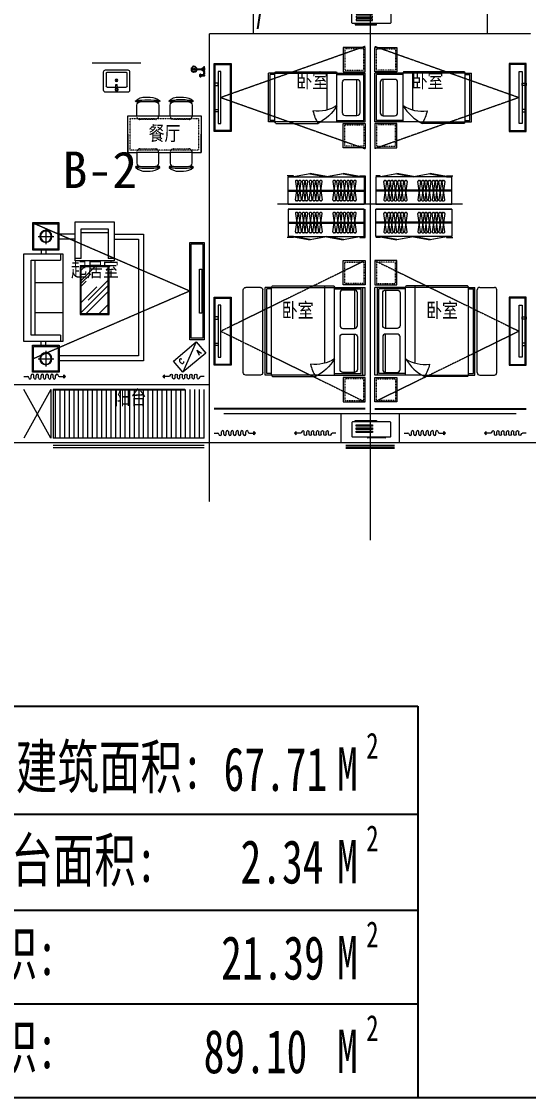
# Model space of a CAD drawing. Extents: x 5578935 to 5626906, y -448727 to -401527.
# Drawn here: x 5599467 to 5609867, y -448727 to -426641 of the extents above; entities that cross this region are included whole.
import ezdxf
from ezdxf.enums import TextEntityAlignment as Align

# ---------------------------------------------------------------- set-up
doc = ezdxf.new("R2010")
doc.units = 0
doc.header["$PDSIZE"] = 0.2
doc.linetypes.add('DASH', pattern=[0.35, 0.25, -0.1])
doc.linetypes.add('DOTE', pattern=[2.42, 2, -0.2, 0.02, -0.2])
doc.layers.get('0').update_dxf_attribs({"linetype": 'CONTINUOUS'})
for name, color, linetype, lineweight in [('DOTE', 251, 'DOTE', 0), ('PUB_HATCH', 8, 'CONTINUOUS', 9), ('SIGNT', 252, 'DOTE', 0), ('五金', 136, 'CONTINUOUS', 9), ('家具', 33, 'CONTINUOUS', 9), ('看线', 27, 'CONTINUOUS', 0), ('移动家具', 41, 'CONTINUOUS', 20)]:
    doc.layers.add(name, color=color, linetype=linetype, lineweight=lineweight)
for name, color, linetype in [('PUB_TEXT', 7, 'CONTINUOUS'), ('RAIL', 163, 'CONTINUOUS'), ('STAIR', 3, 'CONTINUOUS'), ('WINDOW', 4, 'CONTINUOUS')]:
    doc.layers.add(name, color=color, linetype=linetype)
doc.styles.add('DIM_FONT', font='SIMPLEX.shx', dxfattribs={"width": 0.8})
doc.styles.add('HZ', font='rs.shx', dxfattribs={"width": 0.8, "bigfont": 'hztxt.shx'})
doc.styles.add('黑体', font='SIMHEI.TTF', dxfattribs={"height": 10})

# ---------------------------------------------------------------- blocks, each defined once
blk = doc.blocks.new('A$C4EB5717C')
at = {"layer": '家具', "color": 8}
for p, q in [((520, 110), (520, 120)), ((883, 100), (530, 100)), ((893, 120), (893, 110))]:
    blk.add_line(p, q, dxfattribs=at)
for points in [[(269, 459), (709, 459), (709, 444), (269, 444)], [(290, 372), (626, 372), (626, 343), (290, 343)], [(290, 306), (626, 306), (626, 277), (290, 277)], [(290, 240), (626, 240), (626, 211), (290, 211)]]:
    blk.add_lwpolyline(points, close=True, dxfattribs=at)
at = {"layer": '家具'}
blk.add_lwpolyline([(220, 120), (980, 120, 0.414214), (1000, 140), (1000, 410, 0.414214), (980, 430), (220, 430, 0.414214), (200, 410), (200, 140, 0.414214)], format="xyb", close=True, dxfattribs=at)
at = {"layer": '家具', "color": 8}
for centre, start, end in [((530, 110), 180, 270), ((883, 110), 270, 0)]:
    blk.add_arc(centre, 10, start, end, dxfattribs=at)
blk = doc.blocks.new('A$C50400A6F')
at = {"layer": '家具'}
blk.add_hatch(color=256, dxfattribs=at).paths.add_polyline_path([(815, 15), (815, 85), (850, 50)])
for p, q in [((0, 50), (75, 50)), ((100, 25), (100, 25)), ((150, 25), (150, 75)), ((200, 25), (200, 75)), ((250, 25), (250, 75)), ((300, 25), (300, 75)), ((350, 25), (350, 75)), ((400, 25), (400, 75)), ((450, 25), (450, 75)), ((500, 25), (500, 75)), ((550, 25), (550, 75)), ((600, 25), (600, 75)), ((650, 25), (650, 75)), ((700, 75), (700, 75)), ((725, 50), (815, 50)), ((850, 50), (815, 85)), ((815, 15), (815, 85)), ((850, 50), (815, 15))]:
    blk.add_line(p, q, dxfattribs=at)
for centre, start, end in [((75, 25), 0, 90), ((125, 25), 180, 0), ((175, 75), 0, 180), ((225, 25), 180, 0), ((275, 75), 0, 180), ((325, 25), 180, 0), ((375, 75), 0, 180), ((425, 25), 180, 0), ((475, 75), 0, 180), ((525, 25), 180, 0), ((575, 75), 0, 180), ((625, 25), 180, 0), ((675, 75), 0, 180), ((725, 75), 180, 270)]:
    blk.add_arc(centre, 25, start, end, dxfattribs=at)
blk = doc.blocks.new('A$C6EA5130D')
at = {"layer": '五金', "lineweight": -3}
for p, q in [((68, 25), (68, 15)), ((85, 353), (85, 30)), ((95, 30), (95, 353)), ((111, 25), (111, 15)), ((291, 38), (291, 113)), ((321, 60), (291, 60)), ((321, 38), (321, 113))]:
    blk.add_line(p, q, dxfattribs=at)
at = {"layer": '五金', "color": 8}
for p, q in [((75, 22), (75, 15)), ((105, 25), (105, 15))]:
    blk.add_line(p, q, dxfattribs=at)
at = {"layer": '五金', "lineweight": -3}
for points in [[(175, 0), (5, 0), (5, 10), (34, 15), (80, 15)], [(62, 46), (52, 46), (52, 50), (62, 50)], [(75, 25), (62, 25), (62, 70), (85, 70)], [(95, 70), (118, 70), (118, 25), (105, 25)], [(100, 15), (145, 15), (175, 10), (175, 0)], [(118, 50), (128, 50), (128, 46), (118, 46)], [(294, 29), (294, 0), (317, 0), (317, 29)]]:
    blk.add_lwpolyline(points, dxfattribs=at)
for points in [[(59, 0), (59, 10), (121, 10), (121, 0)], [(261, 0), (261, 10), (205, 10), (205, 0)]]:
    blk.add_lwpolyline(points, close=True, dxfattribs=at)
at = {"layer": '五金', "color": 8}
for points in [[(80, 22), (75, 22), (75, 50), (85, 50)], [(95, 50), (105, 50), (105, 22), (100, 22)]]:
    blk.add_lwpolyline(points, dxfattribs=at)
blk.add_lwpolyline([(80, 10), (80, 30), (100, 30), (100, 10)], close=True, dxfattribs=at)
at = {"layer": '五金', "lineweight": -3}
blk.add_circle((90, 353), 89.5, dxfattribs=at)
at = {"layer": '五金', "color": 8}
for centre, radius in [((90, 353), 5), ((306, 87), 15), ((306, 38), 15)]:
    blk.add_circle(centre, radius, dxfattribs=at)
for centre, radius, start, end in [((90, 353), 35, 278.2132, 261.7868), ((90, 353), 9, 303.749, 236.251), ((306, 87), 17, 331.9275, 208.0725), ((306, 38), 17, 151.9275, 226.6641), ((306, 38), 17, 313.3359, 28.0725)]:
    blk.add_arc(centre, radius, start, end, dxfattribs=at)
at = {"layer": '五金', "lineweight": -3}
for centre, start, end in [((274, 107), 19.6733, 73.5819), ((337, 107), 106.4181, 160.3267)]:
    blk.add_arc(centre, 17.7, start, end, dxfattribs=at)
at = {"layer": '五金', "lineweight": -3, "extrusion": (0, 0, -1)}
for centre, major_axis, ratio, start_param, end_param in [((306, 136), (33.6, 0), 0.612909, 2.761972, 6.662806), ((306, 126), (-31.4, 0), 0.47884, -1.072899, 4.214492)]:
    blk.add_ellipse(centre, major_axis=major_axis, ratio=ratio, start_param=start_param, end_param=end_param, dxfattribs=at)
blk = doc.blocks.new('dfdsf')
at = {"layer": '家具'}
for p, q in [((-6119, -27345), (-6119, -27726)), ((-5626, -27307), (-6081, -27307)), ((-5588, -27726), (-5588, -27345)), ((-6081, -27765), (-5626, -27765))]:
    blk.add_line(p, q, dxfattribs=at)
at = {"layer": '家具', "color": 8}
for p, q in [((-5872, -27364), (-5886, -27364)), ((-5867, -27351), (-5876, -27341)), ((-5867, -27377), (-5876, -27387)), ((-5854, -27345), (-5854, -27332)), ((-5854, -27383), (-5854, -27396)), ((-5831, -27341), (-5840, -27350)), ((-5831, -27387), (-5840, -27377)), ((-5835, -27364), (-5821, -27364)), ((-6068, -27695), (-6068, -27428)), ((-6049, -27409), (-5869, -27409)), ((-5870, -27392), (-5866, -27466)), ((-5866, -27466), (-5841, -27466)), ((-5837, -27392), (-5841, -27466)), ((-5838, -27409), (-5658, -27409)), ((-5639, -27428), (-5639, -27695)), ((-5658, -27714), (-6049, -27714))]:
    blk.add_line(p, q, dxfattribs=at)
for centre, radius in [((-5854, -27364), 32.3), ((-5854, -27364), 18.8), ((-5855, -27549), 25.4), ((-5855, -27549), 16)]:
    blk.add_circle(centre, radius, dxfattribs=at)
at = {"layer": '家具'}
for centre, start, end in [((-6081, -27345), 90, 180), ((-5626, -27345), 0, 90), ((-6081, -27726), 180, 270), ((-5626, -27726), 270, 0)]:
    blk.add_arc(centre, 38.1, start, end, dxfattribs=at)
at = {"layer": '家具', "color": 8}
for centre, start, end in [((-6049, -27428), 90, 180), ((-5658, -27428), 0, 90), ((-6049, -27695), 180, 270), ((-5658, -27695), 270, 0)]:
    blk.add_arc(centre, 19.1, start, end, dxfattribs=at)
blk = doc.blocks.new('fgjfgjgf')
at = {"layer": '家具', "color": 8, "linetype": 'DASH', "ltscale": 0.1}
for p, q in [((-18620, 391), (-18620, 76)), ((-18620, 391), (-18620, 76)), ((-18016, 76), (-18016, 391)), ((-18016, 76), (-18016, 391)), ((-18620, -296), (-18620, -611)), ((-18620, -296), (-18620, -611)), ((-18016, -611), (-18016, -296)), ((-18016, -611), (-18016, -296))]:
    blk.add_line(p, q, dxfattribs=at)
at = {"layer": '家具', "color": 8, "linetype": 'DASH'}
blk.add_line((-18692, -678), (-18688, -678), dxfattribs=at)
blk.add_line((-18692, -678), (-18688, -678), dxfattribs=at)
at = {"layer": '家具', "color": 8, "linetype": 'DASH', "ltscale": 0.1}
blk.add_lwpolyline([(-18642, 590), (-17992, 590), (-17992, -810), (-18642, -810)], close=True, dxfattribs=at)
for centre, start, end in [((-18688, 391), 0, 90), ((-18688, 391), 0, 90), ((-17948, 391), 90, 180), ((-17948, 391), 90, 180), ((-18688, 76), 270, 0), ((-18688, 76), 270, 0), ((-17948, 76), 180, 270), ((-17948, 76), 180, 270), ((-18688, -296), 0, 90), ((-17948, -296), 90, 180), ((-17948, -296), 90, 180), ((-18688, -611), 270, 0), ((-18688, -611), 270, 0), ((-17948, -611), 180, 270), ((-17948, -611), 180, 270)]:
    blk.add_arc(centre, 67.5, start, end, dxfattribs=at)
at = {"layer": '移动家具'}
for p, q in [((-18980, 464), (-18980, 4)), ((-18980, 464), (-18980, 4)), ((-18692, 9), (-18692, 459)), ((-17942, 459), (-17942, 9)), ((-17656, 4), (-17656, 464)), ((-17656, 4), (-17656, 464)), ((-18980, -223), (-18980, -683)), ((-18980, -223), (-18980, -683)), ((-18692, -678), (-18692, -228)), ((-17942, -228), (-17942, -678)), ((-17656, -683), (-17656, -223)), ((-17656, -683), (-17656, -223))]:
    blk.add_line(p, q, dxfattribs=at)
for points in [[(-17942, -860), (-18692, -860), (-18692, -678), (-18913, -678, -0.414214), (-18980, -611), (-18980, -683, -0.319431), (-18993, -701, -0.307703), (-19004, -699, -0.187559), (-19080, -503), (-19080, -403, -0.171658), (-19004, -207, -0.324647), (-18993, -205, -0.302537), (-18980, -223), (-18980, -296, -0.414214), (-18913, -228), (-18692, -228), (-18692, 9), (-18913, 9, -0.414214), (-18980, 76), (-18980, 4, -0.319431), (-18993, -15, -0.307703), (-19004, -12, -0.187559), (-19080, 184), (-19080, 283, -0.171658), (-19004, 480, -0.324647), (-18993, 482, -0.302537), (-18980, 464), (-18980, 391, -0.414214), (-18913, 459), (-18692, 459), (-18692, 640), (-17942, 640)], [(-18317, -860), (-17942, -860), (-17942, -678), (-17723, -678, 0.414214), (-17656, -611), (-17656, -683, 0.319431), (-17643, -701, 0.307703), (-17632, -699, 0.187559), (-17556, -503), (-17556, -403, 0.171658), (-17632, -207, 0.324647), (-17643, -205, 0.302537), (-17656, -223), (-17656, -296, 0.414214), (-17723, -228), (-17942, -228), (-17942, 9), (-17723, 9, 0.414214), (-17656, 76), (-17656, 4, 0.319431), (-17643, -15, 0.307703), (-17632, -12, 0.187559), (-17556, 184), (-17556, 283, 0.171658), (-17632, 480, 0.324647), (-17643, 482, 0.302537), (-17656, 464), (-17656, 391, 0.414214), (-17723, 459), (-17942, 459), (-17942, 640), (-18317, 640)], [(-19018, 109, -0.079824), (-19030, 184), (-19030, 283, -0.059527), (-19021, 345, -0.059527)]]:
    blk.add_lwpolyline(points, format="xyb", dxfattribs=at)
for centre, start, end in [((-16302, 234), 174.8023, 185.1977), ((-16302, 234), 174.8023, 185.1977), ((-20333, 234), 354.8023, 5.1977), ((-20333, 234), 354.8023, 5.1977), ((-16302, -453), 174.8023, 185.1977), ((-16302, -453), 174.8023, 185.1977), ((-20333, -453), 354.8023, 5.1977), ((-20333, -453), 354.8023, 5.1977)]:
    blk.add_arc(centre, 2713, start, end, dxfattribs=at)
blk = doc.blocks.new('A$C765B7F83')
at = {"layer": '移动家具', "color": 251, "ltscale": 40}
blk.add_line((654, 144), (0, 339), dxfattribs=at)
at = {"layer": '移动家具', "ltscale": 0.5}
blk.add_lwpolyline([(451, -77), (0, 339), (203, 559), (654, 144)], close=True, dxfattribs=at)
at = {"layer": '移动家具', "color": 251, "ltscale": 40, "style": 'HZ', "width": 0.8}
for s, p in [('C', (153, 383)), ('A', (390, 56))]:
    blk.add_text(s, height=107, rotation=317.3823, dxfattribs=at).set_placement(p)
blk = doc.blocks.new('sdfasdfas')
at = {"layer": '移动家具'}
for p, q in [((-1185172, -441627), (-1185222, -441727)), ((-1185222, -441728), (-1185222, -441727)), ((-1185222, -442226), (-1185222, -441728)), ((-1185222, -442226), (-1185222, -442227)), ((-1185222, -442227), (-1185172, -442327))]:
    blk.add_line(p, q, dxfattribs=at)
for points in [[(-1185222, -442977), (-1184922, -442977), (-1184922, -440977), (-1185222, -440977)], [(-1185192, -442947), (-1184952, -442947), (-1184952, -441007), (-1185192, -441007)], [(-1185122, -441527), (-1185172, -441527), (-1185172, -442427), (-1185122, -442427)]]:
    blk.add_lwpolyline(points, close=True, dxfattribs=at)
blk = doc.blocks.new('sdfasdafd')
at = {"layer": 'PUB_HATCH'}
h = blk.add_hatch(dxfattribs=at)
h.set_pattern_fill('AR-RROOF', color=256, scale=350, angle=135, style=0)
h.set_pattern_definition([(315, (-1202540.9, -389840.73), (296.9848, -791.9596), [5250, -700, 1750, -350]), (315, (-1202335.5, -390293.63), (-576.6456, -81.671), [1050, -115.5, 2100, -262.5]), (315, (-1202627.52, -390174.84), (1121.1178, -1452.7509), [2800, -490, 1400, -350])])
h.paths.add_polyline_path([(-1191961, -443984), (-1191961, -444944), (-1192521, -444944), (-1192521, -443984)])
for p, q in [((-1192988, -442806), (-1193494, -442806)), ((-1193494, -442806), (-1193494, -443312)), ((-1192988, -443312), (-1192988, -442806)), ((-1193241, -443219), (-1193241, -442899)), ((-1193400, -443059), (-1193081, -443059)), ((-1193494, -443312), (-1192988, -443312)), ((-1192519, -445113), (-1192641, -445113)), ((-1192519, -445113), (-1192519, -445727)), ((-1191841, -445113), (-1191962, -445113)), ((-1191962, -445727), (-1191962, -445113)), ((-1193494, -445317), (-1192988, -445317)), ((-1193494, -445823), (-1193494, -445317)), ((-1193241, -445729), (-1193241, -445410)), ((-1192988, -445317), (-1192988, -445823)), ((-1193400, -445570), (-1193081, -445570)), ((-1192519, -445652), (-1191962, -445652)), ((-1192988, -445823), (-1193494, -445823)), ((-1192519, -445727), (-1191962, -445727))]:
    blk.add_line(p, q, dxfattribs=at)
at = {"layer": 'PUB_HATCH', "extrusion": (0, 0, -1)}
for p, q in [((-1192941, -443544), (-1192941, -443414)), ((-1193541, -443544), (-1193541, -445084)), ((-1192941, -443544), (-1193541, -443544)), ((-1193461, -443544), (-1193461, -445084)), ((-1193461, -444008), (-1192891, -444008)), ((-1193461, -444621), (-1192891, -444621)), ((-1193541, -445084), (-1192941, -445084)), ((-1192941, -445214), (-1192941, -445084))]:
    blk.add_line(p, q, dxfattribs=at)
at = {"layer": 'PUB_HATCH'}
for points in [[(-1191841, -445514), (-1191341, -445514), (-1191341, -443115), (-1192966, -443115)], [(-1193241, -443334), (-1193241, -443414)], [(-1193241, -445295), (-1193241, -445214)]]:
    blk.add_lwpolyline(points, dxfattribs=at)
blk.add_lwpolyline([(-1191961, -443984), (-1191961, -444944), (-1192521, -444944), (-1192521, -443984)], close=True, dxfattribs=at)
for centre, radius in [((-1193241, -443059), 125), ((-1193241, -443059), 111), ((-1193241, -445570), 125), ((-1193241, -445570), 111)]:
    blk.add_circle(centre, radius, dxfattribs=at)
at = {"layer": 'PUB_HATCH', "extrusion": (0, 0, -1)}
for p in [(-1193461, -444008), (-1193461, -444621)]:
    blk.add_point(p, dxfattribs=at)
at = {"layer": '移动家具'}
for p, q in [((-1192966, -442784), (-1193516, -442784)), ((-1193516, -442784), (-1193516, -443334)), ((-1192966, -443334), (-1192966, -442784)), ((-1193516, -443334), (-1192966, -443334)), ((-1191841, -445067), (-1192641, -445067)), ((-1192641, -445067), (-1192641, -445867)), ((-1191841, -445867), (-1191841, -445067)), ((-1193516, -445295), (-1192966, -445295)), ((-1193516, -445845), (-1193516, -445295)), ((-1192966, -445295), (-1192966, -445845)), ((-1192966, -445845), (-1193516, -445845)), ((-1192641, -445867), (-1191841, -445867))]:
    blk.add_line(p, q, dxfattribs=at)
at = {"layer": '移动家具', "extrusion": (0, 0, -1)}
for p, q in [((-1193691, -443414), (-1193691, -445214)), ((-1192891, -443414), (-1193691, -443414)), ((-1192891, -445214), (-1192891, -443414)), ((-1193691, -445214), (-1192891, -445214))]:
    blk.add_line(p, q, dxfattribs=at)
at = {"layer": '移动家具'}
for points in [[(-1191841, -445614), (-1191241, -445614), (-1191241, -443015), (-1192966, -443015)], [(-1193341, -443334), (-1193341, -443414)], [(-1193341, -445295), (-1193341, -445214)], [(-1192641, -445514), (-1192966, -445514)], [(-1192641, -445614), (-1192966, -445614)]]:
    blk.add_lwpolyline(points, dxfattribs=at)
blk.add_lwpolyline([(-1191941, -443964), (-1191941, -444964), (-1192541, -444964), (-1192541, -443964)], close=True, dxfattribs=at)
blk = doc.blocks.new('A$C18784298')
at = {"layer": '移动家具', "color": 251, "ltscale": 40}
for points in [[(0, 1066), (58, 1066), (58, 0), (0, 0)], [(58, 828), (140, 828), (140, 780), (58, 780)], [(58, 239), (140, 239), (140, 287), (58, 287)]]:
    blk.add_lwpolyline(points, close=True, dxfattribs=at)
blk = doc.blocks.new('ytjhgkj')
at = {"layer": '移动家具', "ltscale": 0.5}
blk.add_lwpolyline([(34949, 26116), (34599, 26116), (34599, 27516), (34949, 27516)], close=True, dxfattribs=at)
at = {"layer": '移动家具', "color": 251, "ltscale": 40}
blk.add_lwpolyline([(34929, 26136), (34619, 26136), (34619, 27496), (34929, 27496)], close=True, dxfattribs=at)
at = {"layer": '移动家具', "color": 251, "xscale": -1}
blk.add_blockref('A$C18784298', (34739, 26283), dxfattribs=at)
blk = doc.blocks.new('dgfgf')
at = {"layer": '移动家具'}
blk.add_lwpolyline([(7597, -62676), (7147, -62676), (7147, -63176), (7597, -63176), (7597, -62676), (7517, -62676)], dxfattribs=at)
at = {"layer": '移动家具', "color": 251, "linetype": 'DASH', "ltscale": 0.2}
blk.add_lwpolyline([(7567, -62706), (7177, -62706), (7177, -63146), (7567, -63146)], close=True, dxfattribs=at)
blk = doc.blocks.new('A$C31D9048E')
at = {"layer": '移动家具'}
for p, q in [((629, 2350), (0, 2350)), ((0, 550), (0, 2350)), ((50, 550), (50, 2350)), ((80, 580), (80, 2320)), ((629, 2320), (80, 2320)), ((220, 2295), (220, 1508)), ((629, 550), (629, 2360)), ((1900, 2380), (649, 2380)), ((829, 803), (829, 2380)), ((1920, 550), (1920, 2350)), ((1920, 2350), (2050, 2350)), ((1920, 2320), (2020, 2320)), ((2020, 580), (2020, 2320)), ((2050, 550), (2050, 2350)), ((2100, 600), (2100, 2300)), ((2150, 2350), (2450, 2350)), ((2500, 600), (2500, 2300)), ((220, 605), (220, 1392)), ((962, 550), (0, 550)), ((629, 580), (80, 580)), ((1900, 520), (1017, 520)), ((1920, 580), (2020, 580)), ((1920, 550), (2050, 550)), ((2150, 550), (2450, 550))]:
    blk.add_line(p, q, dxfattribs=at)
at = {"layer": '移动家具', "linetype": 'DASH'}
for p, q in [((1920, 2350), (629, 2350)), ((962, 550), (1920, 550))]:
    blk.add_line(p, q, dxfattribs=at)
at = {"layer": '移动家具'}
for points in [[(220, 2295), (455, 2295, -0.414214), (515, 2235), (515, 1568, -0.414214), (455, 1508), (220, 1508, -0.414214), (160, 1568), (160, 2235, -0.414214)], [(220, 605), (455, 605, 0.414214), (515, 665), (515, 1332, 0.414214), (455, 1392), (220, 1392, 0.414214), (160, 1332), (160, 665, 0.414214)]]:
    blk.add_lwpolyline(points, format="xyb", close=True, dxfattribs=at)
blk.add_lwpolyline([(629, 883, 0.180302), (1121, 775, -0.088637), (1017, 520, 28871.271551)], format="xyb", dxfattribs=at)
for centre, radius, start, end in [((649, 2360), 20, 90, 180), ((1889, 2351), 30.7, 357.6884, 69.6917), ((2150, 2300), 50, 90, 180), ((2450, 2300), 50, 0, 90), ((1442, 1363), 944, 210.6075, 243.2773), ((1889, 549), 30.7, 290.3566, 2.3152), ((2150, 600), 50, 180, 270), ((2450, 600), 50, 270, 0)]:
    blk.add_arc(centre, radius, start, end, dxfattribs=at)
at = {"layer": '家具'}
blk.add_blockref('dgfgf', (-7147, 65576), dxfattribs=at)
at = {"layer": '家具', "xscale": -1, "rotation": 180}
blk.add_blockref('dgfgf', (-7147, -62676), dxfattribs=at)
blk = doc.blocks.new('bed3')
at = {"layer": '移动家具'}
for p, q in [((1210594, -496224), (1210594, -495312)), ((1210594, -495312), (1211594, -495312)), ((1210624, -495342), (1211564, -495342)), ((1210624, -495891), (1210624, -495342)), ((1211564, -495891), (1211564, -495342)), ((1211594, -495891), (1211594, -495312)), ((1210721, -495482), (1211467, -495482)), ((1210594, -495891), (1211604, -495891)), ((1211624, -497142), (1211624, -495911)), ((1210847, -496092), (1211624, -496092)), ((1210564, -497142), (1210564, -496279)), ((1210594, -497162), (1211594, -497162)), ((1210594, -497162), (1210594, -497292)), ((1210594, -497292), (1211594, -497292)), ((1210624, -497162), (1210624, -497262)), ((1210624, -497262), (1211564, -497262)), ((1211564, -497162), (1211564, -497262)), ((1211594, -497162), (1211594, -497292))]:
    blk.add_line(p, q, dxfattribs=at)
at = {"layer": '移动家具', "linetype": 'DASH'}
for p, q in [((1211594, -497162), (1211594, -495891)), ((1210594, -496224), (1210594, -497162))]:
    blk.add_line(p, q, dxfattribs=at)
at = {"layer": '移动家具'}
blk.add_lwpolyline([(1210721, -495482), (1210721, -495717, 0.414214), (1210781, -495777), (1211407, -495777, 0.414214), (1211467, -495717), (1211467, -495482, 0.414214), (1211407, -495422), (1210781, -495422, 0.414214)], format="xyb", close=True, dxfattribs=at)
blk.add_lwpolyline([(1210927, -495891, 0.180302), (1210819, -496383, -0.088637), (1210564, -496279, 28871.271551)], format="xyb", dxfattribs=at)
for centre, radius, start, end in [((1211407, -496704), 944, 120.6075, 153.2773), ((1211604, -495911), 20, 0, 90), ((1210593, -497131), 30.7, 200.3566, 272.3152), ((1211595, -497131), 30.7, 267.6884, 339.6917)]:
    blk.add_arc(centre, radius, start, end, dxfattribs=at)
blk = doc.blocks.new('A$C411169D1')
at = {"layer": 'PUB_TEXT', "style": '黑体', "width": 0.7}
for s, height, p in [('2', 396, (448, 624)), ('M', 660, (7, 138))]:
    blk.add_text(s, height=height, dxfattribs=at).set_placement(p)

msp = doc.modelspace()

# ---------------------------------------------------------------- hatches: boundary and pattern name
at = {"layer": 'PUB_HATCH'}
h = msp.add_hatch(dxfattribs=at)
h.set_pattern_fill('LINE', color=256, scale=100, angle=90, style=0)
h.set_pattern_definition([(90, (5546727.47, 237264.51), (-95.25, 6e-15), [])])
h.paths.add_polyline_path([(5603217, -435191), (5603217, -434191), (5602817, -434191), (5600117, -434191), (5600117, -435191)])

# ---------------------------------------------------------------- linework, layer by layer
for p, q in [((5578935, -440697), (5607595, -440697)), ((5578935, -442909), (5607595, -442909)), ((5578935, -444880), (5607595, -444880)), ((5578935, -446804), (5607595, -446804)), ((5578935, -448727), (5622234, -448727))]:
    msp.add_line(p, q)
at = {"layer": 'DOTE', "ltscale": 0.5}
for p, q in [((5606617, -414275), (5606617, -437290)), ((5604217, -415010), (5604217, -426891)), ((5609017, -415010), (5609017, -426891)), ((5603317, -426891), (5603317, -436498)), ((5606017, -434691), (5606017, -435291)), ((5607217, -434691), (5607217, -435291))]:
    msp.add_line(p, q, dxfattribs=at)
at = {"layer": 'DOTE'}
for p, q in [((5609917, -426891), (5603317, -426891)), ((5608517, -430391), (5604717, -430391)), ((5586328, -434091), (5603317, -434091)), ((5609617, -434691), (5603617, -434691)), ((5626906, -435291), (5586328, -435291))]:
    msp.add_line(p, q, dxfattribs=at)
at = {"layer": 'PUB_TEXT'}
msp.add_line((5607595, -440697), (5607595, -448727), dxfattribs=at)
at = {"layer": 'RAIL'}
for p, q in [((5606117, -435341), (5607117, -435341)), ((5606117, -435391), (5607117, -435391))]:
    msp.add_line(p, q, dxfattribs=at)
at = {"layer": 'SIGNT', "ltscale": 0.5}
for p, q in [((5606517, -427151), (5603557, -428201)), ((5606717, -427151), (5609677, -428201)), ((5603557, -428201), (5606517, -429251)), ((5609677, -428201), (5606717, -429251)), ((5602917, -432175), (5599692, -430776)), ((5606517, -431548), (5603557, -432998)), ((5606717, -431548), (5609677, -432998)), ((5602917, -432175), (5599692, -433573)), ((5603557, -432998), (5606517, -434448)), ((5609677, -432998), (5606717, -434448))]:
    msp.add_line(p, q, dxfattribs=at)
at = {"layer": 'STAIR'}
msp.add_lwpolyline([(5604317, -426791), (5604797, -423634), (5608917, -423291)], dxfattribs=at)
at = {"layer": 'WINDOW'}
for p, q in [((5600117, -434191), (5602817, -434191)), ((5606517, -434591), (5603417, -434591)), ((5606717, -434591), (5609817, -434591))]:
    msp.add_line(p, q, dxfattribs=at)
at = {"layer": '家具'}
for p, q in [((5600917, -427491), (5601917, -427491)), ((5604937, -430391), (5606497, -430391)), ((5608297, -430391), (5606737, -430391)), ((5604937, -430491), (5606497, -430491)), ((5608297, -430491), (5606737, -430491)), ((5600067, -435191), (5599517, -434191)), ((5600067, -434191), (5599517, -435191)), ((5600067, -434191), (5600067, -435191)), ((5600117, -434191), (5600117, -435191))]:
    msp.add_line(p, q, dxfattribs=at)
at = {"layer": '家具', "color": 8}
for p, q in [((5605085, -430298), (5605139, -429924)), ((5605085, -429924), (5605139, -430298)), ((5605119, -429901), (5605105, -429901)), ((5605150, -430298), (5605204, -429924)), ((5605150, -429924), (5605204, -430298)), ((5605184, -429901), (5605169, -429901)), ((5605223, -430298), (5605277, -429924)), ((5605223, -429924), (5605277, -430298)), ((5605257, -429901), (5605243, -429901)), ((5605288, -430298), (5605342, -429924)), ((5605288, -429924), (5605342, -430298)), ((5605322, -429901), (5605307, -429901)), ((5605369, -430298), (5605423, -429924)), ((5605369, -429924), (5605423, -430298)), ((5605403, -429901), (5605388, -429901)), ((5605442, -430298), (5605496, -429924)), ((5605442, -429924), (5605496, -430298)), ((5605476, -429901), (5605462, -429901)), ((5605507, -430298), (5605561, -429924)), ((5605507, -429924), (5605561, -430298)), ((5605541, -429901), (5605526, -429901)), ((5605580, -430298), (5605634, -429924)), ((5605580, -429924), (5605634, -430298)), ((5605614, -429901), (5605600, -429901)), ((5605856, -430298), (5605909, -429924)), ((5605856, -429924), (5605909, -430298)), ((5605890, -429901), (5605875, -429901)), ((5605929, -430298), (5605983, -429924)), ((5605929, -429924), (5605983, -430298)), ((5605963, -429901), (5605949, -429901)), ((5605994, -430298), (5606047, -429924)), ((5605994, -429924), (5606047, -430298)), ((5606028, -429901), (5606013, -429901)), ((5606067, -430298), (5606121, -429924)), ((5606067, -429924), (5606121, -430298)), ((5606101, -429901), (5606087, -429901)), ((5606141, -430298), (5606195, -429924)), ((5606141, -429924), (5606195, -430298)), ((5606176, -429901), (5606161, -429901)), ((5606206, -430298), (5606260, -429924)), ((5606206, -429924), (5606260, -430298)), ((5606240, -429901), (5606226, -429901)), ((5606279, -430298), (5606333, -429924)), ((5606279, -429924), (5606333, -430298)), ((5606314, -429901), (5606299, -429901)), ((5606955, -430298), (5606901, -429924)), ((5606955, -429924), (5606901, -430298)), ((5606921, -429901), (5606935, -429901)), ((5607028, -430298), (5606974, -429924)), ((5607028, -429924), (5606974, -430298)), ((5606994, -429901), (5607008, -429901)), ((5607093, -430298), (5607039, -429924)), ((5607093, -429924), (5607039, -430298)), ((5607059, -429901), (5607073, -429901)), ((5607167, -430298), (5607113, -429924)), ((5607167, -429924), (5607113, -430298)), ((5607133, -429901), (5607147, -429901)), ((5607241, -430298), (5607187, -429924)), ((5607241, -429924), (5607187, -430298)), ((5607207, -429901), (5607221, -429901)), ((5607305, -430298), (5607251, -429924)), ((5607305, -429924), (5607251, -430298)), ((5607271, -429901), (5607285, -429901)), ((5607379, -430298), (5607325, -429924)), ((5607379, -429924), (5607325, -430298)), ((5607344, -429901), (5607359, -429901)), ((5607654, -430298), (5607600, -429924)), ((5607654, -429924), (5607600, -430298)), ((5607620, -429901), (5607634, -429901)), ((5607728, -430298), (5607674, -429924)), ((5607728, -429924), (5607674, -430298)), ((5607693, -429901), (5607708, -429901)), ((5607792, -430298), (5607738, -429924)), ((5607792, -429924), (5607738, -430298)), ((5607758, -429901), (5607772, -429901)), ((5607866, -430298), (5607812, -429924)), ((5607866, -429924), (5607812, -430298)), ((5607831, -429901), (5607846, -429901)), ((5607947, -430298), (5607893, -429924)), ((5607947, -429924), (5607893, -430298)), ((5607912, -429901), (5607927, -429901)), ((5608011, -430298), (5607957, -429924)), ((5608011, -429924), (5607957, -430298)), ((5607977, -429901), (5607991, -429901)), ((5608085, -430298), (5608031, -429924)), ((5608085, -429924), (5608031, -430298)), ((5608050, -429901), (5608065, -429901)), ((5608149, -430298), (5608095, -429924)), ((5608149, -429924), (5608095, -430298)), ((5608115, -429901), (5608129, -429901)), ((5604937, -430101), (5606497, -430101)), ((5604937, -430121), (5606497, -430121)), ((5608297, -430101), (5606737, -430101)), ((5608297, -430121), (5606737, -430121)), ((5605119, -430321), (5605105, -430321)), ((5605184, -430321), (5605169, -430321)), ((5605257, -430321), (5605243, -430321)), ((5605322, -430321), (5605307, -430321)), ((5605403, -430321), (5605388, -430321)), ((5605476, -430321), (5605462, -430321)), ((5605541, -430321), (5605526, -430321)), ((5605614, -430321), (5605600, -430321)), ((5605890, -430321), (5605875, -430321)), ((5605963, -430321), (5605949, -430321)), ((5606028, -430321), (5606013, -430321)), ((5606101, -430321), (5606087, -430321)), ((5606176, -430321), (5606161, -430321)), ((5606240, -430321), (5606226, -430321)), ((5606314, -430321), (5606299, -430321)), ((5606921, -430321), (5606935, -430321)), ((5606994, -430321), (5607008, -430321)), ((5607059, -430321), (5607073, -430321)), ((5607133, -430321), (5607147, -430321)), ((5607207, -430321), (5607221, -430321)), ((5607271, -430321), (5607285, -430321)), ((5607344, -430321), (5607359, -430321)), ((5607620, -430321), (5607634, -430321)), ((5607693, -430321), (5607708, -430321)), ((5607758, -430321), (5607772, -430321)), ((5607831, -430321), (5607846, -430321)), ((5607912, -430321), (5607927, -430321)), ((5607977, -430321), (5607991, -430321)), ((5608050, -430321), (5608065, -430321)), ((5608115, -430321), (5608129, -430321)), ((5605085, -430584), (5605139, -430958)), ((5605085, -430958), (5605139, -430584)), ((5605119, -430561), (5605105, -430561)), ((5605150, -430584), (5605204, -430958)), ((5605150, -430958), (5605204, -430584)), ((5605184, -430561), (5605169, -430561)), ((5605223, -430584), (5605277, -430958)), ((5605223, -430958), (5605277, -430584)), ((5605257, -430561), (5605243, -430561)), ((5605288, -430584), (5605342, -430958)), ((5605288, -430958), (5605342, -430584)), ((5605322, -430561), (5605307, -430561)), ((5605369, -430584), (5605423, -430958)), ((5605369, -430958), (5605423, -430584)), ((5605403, -430561), (5605388, -430561)), ((5605442, -430584), (5605496, -430958)), ((5605442, -430958), (5605496, -430584)), ((5605476, -430561), (5605462, -430561)), ((5605507, -430584), (5605561, -430958)), ((5605507, -430958), (5605561, -430584)), ((5605541, -430561), (5605526, -430561)), ((5605580, -430584), (5605634, -430958)), ((5605580, -430958), (5605634, -430584)), ((5605614, -430561), (5605600, -430561)), ((5605856, -430584), (5605909, -430958)), ((5605856, -430958), (5605909, -430584)), ((5605890, -430561), (5605875, -430561)), ((5605929, -430584), (5605983, -430958)), ((5605929, -430958), (5605983, -430584)), ((5605963, -430561), (5605949, -430561)), ((5605994, -430584), (5606047, -430958)), ((5605994, -430958), (5606047, -430584)), ((5606028, -430561), (5606013, -430561)), ((5606067, -430584), (5606121, -430958)), ((5606067, -430958), (5606121, -430584)), ((5606101, -430561), (5606087, -430561)), ((5606141, -430584), (5606195, -430958)), ((5606141, -430958), (5606195, -430584)), ((5606176, -430561), (5606161, -430561)), ((5606206, -430584), (5606260, -430958)), ((5606206, -430958), (5606260, -430584)), ((5606240, -430561), (5606226, -430561)), ((5606279, -430584), (5606333, -430958)), ((5606279, -430958), (5606333, -430584)), ((5606314, -430561), (5606299, -430561)), ((5606955, -430584), (5606901, -430958)), ((5606955, -430958), (5606901, -430584)), ((5606921, -430561), (5606935, -430561)), ((5607028, -430584), (5606974, -430958)), ((5607028, -430958), (5606974, -430584)), ((5606994, -430561), (5607008, -430561)), ((5607093, -430584), (5607039, -430958)), ((5607093, -430958), (5607039, -430584)), ((5607059, -430561), (5607073, -430561)), ((5607167, -430584), (5607113, -430958)), ((5607167, -430958), (5607113, -430584)), ((5607133, -430561), (5607147, -430561)), ((5607241, -430584), (5607187, -430958)), ((5607241, -430958), (5607187, -430584)), ((5607207, -430561), (5607221, -430561)), ((5607305, -430584), (5607251, -430958)), ((5607305, -430958), (5607251, -430584)), ((5607271, -430561), (5607285, -430561)), ((5607379, -430584), (5607325, -430958)), ((5607379, -430958), (5607325, -430584)), ((5607344, -430561), (5607359, -430561)), ((5607654, -430584), (5607600, -430958)), ((5607654, -430958), (5607600, -430584)), ((5607620, -430561), (5607634, -430561)), ((5607728, -430584), (5607674, -430958)), ((5607728, -430958), (5607674, -430584)), ((5607693, -430561), (5607708, -430561)), ((5607792, -430584), (5607738, -430958)), ((5607792, -430958), (5607738, -430584)), ((5607758, -430561), (5607772, -430561)), ((5607866, -430584), (5607812, -430958)), ((5607866, -430958), (5607812, -430584)), ((5607831, -430561), (5607846, -430561)), ((5607947, -430584), (5607893, -430958)), ((5607947, -430958), (5607893, -430584)), ((5607912, -430561), (5607927, -430561)), ((5608011, -430584), (5607957, -430958)), ((5608011, -430958), (5607957, -430584)), ((5607977, -430561), (5607991, -430561)), ((5608085, -430584), (5608031, -430958)), ((5608085, -430958), (5608031, -430584)), ((5608050, -430561), (5608065, -430561)), ((5608149, -430584), (5608095, -430958)), ((5608149, -430958), (5608095, -430584)), ((5608115, -430561), (5608129, -430561)), ((5604937, -430761), (5606497, -430761)), ((5604937, -430781), (5606497, -430781)), ((5608297, -430761), (5606737, -430761)), ((5608297, -430781), (5606737, -430781)), ((5605119, -430981), (5605105, -430981)), ((5605184, -430981), (5605169, -430981)), ((5605257, -430981), (5605243, -430981)), ((5605322, -430981), (5605307, -430981)), ((5605403, -430981), (5605388, -430981)), ((5605476, -430981), (5605462, -430981)), ((5605541, -430981), (5605526, -430981)), ((5605614, -430981), (5605600, -430981)), ((5605890, -430981), (5605875, -430981)), ((5605963, -430981), (5605949, -430981)), ((5606028, -430981), (5606013, -430981)), ((5606101, -430981), (5606087, -430981)), ((5606176, -430981), (5606161, -430981)), ((5606240, -430981), (5606226, -430981)), ((5606314, -430981), (5606299, -430981)), ((5606921, -430981), (5606935, -430981)), ((5606994, -430981), (5607008, -430981)), ((5607059, -430981), (5607073, -430981)), ((5607133, -430981), (5607147, -430981)), ((5607207, -430981), (5607221, -430981)), ((5607271, -430981), (5607285, -430981)), ((5607344, -430981), (5607359, -430981)), ((5607620, -430981), (5607634, -430981)), ((5607693, -430981), (5607708, -430981)), ((5607758, -430981), (5607772, -430981)), ((5607831, -430981), (5607846, -430981)), ((5607912, -430981), (5607927, -430981)), ((5607977, -430981), (5607991, -430981)), ((5608050, -430981), (5608065, -430981)), ((5608115, -430981), (5608129, -430981))]:
    msp.add_line(p, q, dxfattribs=at)
for centre, start, end in [((5605105, -429921), 90, 187.5946), ((5605119, -429921), 352.4054, 90), ((5605169, -429921), 90, 187.5946), ((5605184, -429921), 352.4054, 90), ((5605243, -429921), 90, 187.5946), ((5605257, -429921), 352.4054, 90), ((5605307, -429921), 90, 187.5946), ((5605322, -429921), 352.4054, 90), ((5605388, -429921), 90, 187.5946), ((5605403, -429921), 352.4054, 90), ((5605462, -429921), 90, 187.5946), ((5605476, -429921), 352.4054, 90), ((5605526, -429921), 90, 187.5946), ((5605541, -429921), 352.4054, 90), ((5605600, -429921), 90, 187.5946), ((5605614, -429921), 352.4054, 90), ((5605875, -429921), 90, 187.5946), ((5605890, -429921), 352.4054, 90), ((5605949, -429921), 90, 187.5946), ((5605963, -429921), 352.4054, 90), ((5606013, -429921), 90, 187.5946), ((5606028, -429921), 352.4054, 90), ((5606087, -429921), 90, 187.5946), ((5606101, -429921), 352.4054, 90), ((5606161, -429921), 90, 187.5946), ((5606176, -429921), 352.4054, 90), ((5606226, -429921), 90, 187.5946), ((5606240, -429921), 352.4054, 90), ((5606299, -429921), 90, 187.5946), ((5606314, -429921), 352.4054, 90), ((5606921, -429921), 90, 187.5946), ((5606935, -429921), 352.4054, 90), ((5606994, -429921), 90, 187.5946), ((5607008, -429921), 352.4054, 90), ((5607059, -429921), 90, 187.5946), ((5607073, -429921), 352.4054, 90), ((5607133, -429921), 90, 187.5946), ((5607147, -429921), 352.4054, 90), ((5607207, -429921), 90, 187.5946), ((5607221, -429921), 352.4054, 90), ((5607271, -429921), 90, 187.5946), ((5607285, -429921), 352.4054, 90), ((5607344, -429921), 90, 187.5946), ((5607359, -429921), 352.4054, 90), ((5607620, -429921), 90, 187.5946), ((5607634, -429921), 352.4054, 90), ((5607693, -429921), 90, 187.5946), ((5607708, -429921), 352.4054, 90), ((5607758, -429921), 90, 187.5946), ((5607772, -429921), 352.4054, 90), ((5607831, -429921), 90, 187.5946), ((5607846, -429921), 352.4054, 90), ((5607912, -429921), 90, 187.5946), ((5607927, -429921), 352.4054, 90), ((5607977, -429921), 90, 187.5946), ((5607991, -429921), 352.4054, 90), ((5608050, -429921), 90, 187.5946), ((5608065, -429921), 352.4054, 90), ((5608115, -429921), 90, 187.5946), ((5608129, -429921), 352.4054, 90), ((5605105, -430301), 172.4054, 270), ((5605119, -430301), 270, 7.5946), ((5605169, -430301), 172.4054, 270), ((5605184, -430301), 270, 7.5946), ((5605243, -430301), 172.4054, 270), ((5605257, -430301), 270, 7.5946), ((5605307, -430301), 172.4054, 270), ((5605322, -430301), 270, 7.5946), ((5605388, -430301), 172.4054, 270), ((5605403, -430301), 270, 7.5946), ((5605462, -430301), 172.4054, 270), ((5605476, -430301), 270, 7.5946), ((5605526, -430301), 172.4054, 270), ((5605541, -430301), 270, 7.5946), ((5605600, -430301), 172.4054, 270), ((5605614, -430301), 270, 7.5946), ((5605875, -430301), 172.4054, 270), ((5605890, -430301), 270, 7.5946), ((5605949, -430301), 172.4054, 270), ((5605963, -430301), 270, 7.5946), ((5606013, -430301), 172.4054, 270), ((5606028, -430301), 270, 7.5946), ((5606087, -430301), 172.4054, 270), ((5606101, -430301), 270, 7.5946), ((5606161, -430301), 172.4054, 270), ((5606176, -430301), 270, 7.5946), ((5606226, -430301), 172.4054, 270), ((5606240, -430301), 270, 7.5946), ((5606299, -430301), 172.4054, 270), ((5606314, -430301), 270, 7.5946), ((5606921, -430301), 172.4054, 270), ((5606935, -430301), 270, 7.5946), ((5606994, -430301), 172.4054, 270), ((5607008, -430301), 270, 7.5946), ((5607059, -430301), 172.4054, 270), ((5607073, -430301), 270, 7.5946), ((5607133, -430301), 172.4054, 270), ((5607147, -430301), 270, 7.5946), ((5607207, -430301), 172.4054, 270), ((5607221, -430301), 270, 7.5946), ((5607271, -430301), 172.4054, 270), ((5607285, -430301), 270, 7.5946), ((5607344, -430301), 172.4054, 270), ((5607359, -430301), 270, 7.5946), ((5607620, -430301), 172.4054, 270), ((5607634, -430301), 270, 7.5946), ((5607693, -430301), 172.4054, 270), ((5607708, -430301), 270, 7.5946), ((5607758, -430301), 172.4054, 270), ((5607772, -430301), 270, 7.5946), ((5607831, -430301), 172.4054, 270), ((5607846, -430301), 270, 7.5946), ((5607912, -430301), 172.4054, 270), ((5607927, -430301), 270, 7.5946), ((5607977, -430301), 172.4054, 270), ((5607991, -430301), 270, 7.5946), ((5608050, -430301), 172.4054, 270), ((5608065, -430301), 270, 7.5946), ((5608115, -430301), 172.4054, 270), ((5608129, -430301), 270, 7.5946), ((5605105, -430581), 90, 187.5946), ((5605119, -430581), 352.4054, 90), ((5605169, -430581), 90, 187.5946), ((5605184, -430581), 352.4054, 90), ((5605243, -430581), 90, 187.5946), ((5605257, -430581), 352.4054, 90), ((5605307, -430581), 90, 187.5946), ((5605322, -430581), 352.4054, 90), ((5605388, -430581), 90, 187.5946), ((5605403, -430581), 352.4054, 90), ((5605462, -430581), 90, 187.5946), ((5605476, -430581), 352.4054, 90), ((5605526, -430581), 90, 187.5946), ((5605541, -430581), 352.4054, 90), ((5605600, -430581), 90, 187.5946), ((5605614, -430581), 352.4054, 90), ((5605875, -430581), 90, 187.5946), ((5605890, -430581), 352.4054, 90), ((5605949, -430581), 90, 187.5946), ((5605963, -430581), 352.4054, 90), ((5606013, -430581), 90, 187.5946), ((5606028, -430581), 352.4054, 90), ((5606087, -430581), 90, 187.5946), ((5606101, -430581), 352.4054, 90), ((5606161, -430581), 90, 187.5946), ((5606176, -430581), 352.4054, 90), ((5606226, -430581), 90, 187.5946), ((5606240, -430581), 352.4054, 90), ((5606299, -430581), 90, 187.5946), ((5606314, -430581), 352.4054, 90), ((5606921, -430581), 90, 187.5946), ((5606935, -430581), 352.4054, 90), ((5606994, -430581), 90, 187.5946), ((5607008, -430581), 352.4054, 90), ((5607059, -430581), 90, 187.5946), ((5607073, -430581), 352.4054, 90), ((5607133, -430581), 90, 187.5946), ((5607147, -430581), 352.4054, 90), ((5607207, -430581), 90, 187.5946), ((5607221, -430581), 352.4054, 90), ((5607271, -430581), 90, 187.5946), ((5607285, -430581), 352.4054, 90), ((5607344, -430581), 90, 187.5946), ((5607359, -430581), 352.4054, 90), ((5607620, -430581), 90, 187.5946), ((5607634, -430581), 352.4054, 90), ((5607693, -430581), 90, 187.5946), ((5607708, -430581), 352.4054, 90), ((5607758, -430581), 90, 187.5946), ((5607772, -430581), 352.4054, 90), ((5607831, -430581), 90, 187.5946), ((5607846, -430581), 352.4054, 90), ((5607912, -430581), 90, 187.5946), ((5607927, -430581), 352.4054, 90), ((5607977, -430581), 90, 187.5946), ((5607991, -430581), 352.4054, 90), ((5608050, -430581), 90, 187.5946), ((5608065, -430581), 352.4054, 90), ((5608115, -430581), 90, 187.5946), ((5608129, -430581), 352.4054, 90), ((5605105, -430961), 172.4054, 270), ((5605119, -430961), 270, 7.5946), ((5605169, -430961), 172.4054, 270), ((5605184, -430961), 270, 7.5946), ((5605243, -430961), 172.4054, 270), ((5605257, -430961), 270, 7.5946), ((5605307, -430961), 172.4054, 270), ((5605322, -430961), 270, 7.5946), ((5605388, -430961), 172.4054, 270), ((5605403, -430961), 270, 7.5946), ((5605462, -430961), 172.4054, 270), ((5605476, -430961), 270, 7.5946), ((5605526, -430961), 172.4054, 270), ((5605541, -430961), 270, 7.5946), ((5605600, -430961), 172.4054, 270), ((5605614, -430961), 270, 7.5946), ((5605875, -430961), 172.4054, 270), ((5605890, -430961), 270, 7.5946), ((5605949, -430961), 172.4054, 270), ((5605963, -430961), 270, 7.5946), ((5606013, -430961), 172.4054, 270), ((5606028, -430961), 270, 7.5946), ((5606087, -430961), 172.4054, 270), ((5606101, -430961), 270, 7.5946), ((5606161, -430961), 172.4054, 270), ((5606176, -430961), 270, 7.5946), ((5606226, -430961), 172.4054, 270), ((5606240, -430961), 270, 7.5946), ((5606299, -430961), 172.4054, 270), ((5606314, -430961), 270, 7.5946), ((5606921, -430961), 172.4054, 270), ((5606935, -430961), 270, 7.5946), ((5606994, -430961), 172.4054, 270), ((5607008, -430961), 270, 7.5946), ((5607059, -430961), 172.4054, 270), ((5607073, -430961), 270, 7.5946), ((5607133, -430961), 172.4054, 270), ((5607147, -430961), 270, 7.5946), ((5607207, -430961), 172.4054, 270), ((5607221, -430961), 270, 7.5946), ((5607271, -430961), 172.4054, 270), ((5607285, -430961), 270, 7.5946), ((5607344, -430961), 172.4054, 270), ((5607359, -430961), 270, 7.5946), ((5607620, -430961), 172.4054, 270), ((5607634, -430961), 270, 7.5946), ((5607693, -430961), 172.4054, 270), ((5607708, -430961), 270, 7.5946), ((5607758, -430961), 172.4054, 270), ((5607772, -430961), 270, 7.5946), ((5607831, -430961), 172.4054, 270), ((5607846, -430961), 270, 7.5946), ((5607912, -430961), 172.4054, 270), ((5607927, -430961), 270, 7.5946), ((5607977, -430961), 172.4054, 270), ((5607991, -430961), 270, 7.5946), ((5608050, -430961), 172.4054, 270), ((5608065, -430961), 270, 7.5946), ((5608115, -430961), 172.4054, 270), ((5608129, -430961), 270, 7.5946)]:
    msp.add_arc(centre, 20, start, end, dxfattribs=at)
at = {"layer": '看线'}
for p, q in [((5603217, -435191), (5600117, -435191)), ((5603217, -435291), (5600117, -435291)), ((5603217, -435341), (5600117, -435341)), ((5603217, -435391), (5600117, -435391))]:
    msp.add_line(p, q, dxfattribs=at)
at = {"layer": '移动家具'}
for p, q in [((5605047, -429811), (5604917, -429811)), ((5605047, -429831), (5604937, -429831)), ((5605047, -429831), (5605047, -429811)), ((5606407, -429811), (5606517, -429811)), ((5606407, -429831), (5606407, -429811)), ((5606407, -429831), (5606497, -429831)), ((5606497, -429811), (5606497, -430391)), ((5606517, -429811), (5606517, -430391)), ((5606827, -429811), (5606737, -429811)), ((5606827, -429831), (5606737, -429831)), ((5606827, -429831), (5606827, -429811)), ((5608187, -429811), (5608317, -429811)), ((5608187, -429831), (5608187, -429811)), ((5608187, -429831), (5608297, -429831)), ((5606497, -431071), (5606497, -430491)), ((5606517, -431071), (5606517, -430491)), ((5605047, -431071), (5604917, -431071)), ((5605047, -431051), (5604937, -431051)), ((5605047, -431051), (5605047, -431071)), ((5606407, -431051), (5606497, -431051)), ((5606407, -431051), (5606407, -431071)), ((5606407, -431071), (5606517, -431071)), ((5606827, -431051), (5606737, -431051)), ((5606827, -431071), (5606737, -431071)), ((5606827, -431051), (5606827, -431071)), ((5608187, -431051), (5608297, -431051)), ((5608187, -431051), (5608187, -431071)), ((5608187, -431071), (5608317, -431071))]:
    msp.add_line(p, q, dxfattribs=at)
for points in [[(5605047, -429821), (5605387, -429758), (5605389, -429768), (5605049, -429831)], [(5605727, -429821), (5605387, -429758), (5605385, -429768), (5605725, -429831)], [(5605727, -429821), (5606067, -429758), (5606069, -429768), (5605729, -429831)], [(5606407, -429821), (5606067, -429758), (5606065, -429768), (5606405, -429831)], [(5606827, -429821), (5607167, -429758), (5607169, -429768), (5606829, -429831)], [(5607507, -429821), (5607167, -429758), (5607165, -429768), (5607505, -429831)], [(5607507, -429821), (5607847, -429758), (5607849, -429768), (5607509, -429831)], [(5608187, -429821), (5607847, -429758), (5607845, -429768), (5608185, -429831)], [(5604937, -429831), (5606497, -429831), (5606497, -430391), (5604937, -430391)], [(5608297, -429831), (5606737, -429831), (5606737, -430391), (5608297, -430391)], [(5604937, -431051), (5606497, -431051), (5606497, -430491), (5604937, -430491)], [(5608297, -431051), (5606737, -431051), (5606737, -430491), (5608297, -430491)], [(5605047, -431061), (5605387, -431124), (5605389, -431114), (5605049, -431051)], [(5605727, -431061), (5605387, -431124), (5605385, -431114), (5605725, -431051)], [(5605727, -431061), (5606067, -431124), (5606069, -431114), (5605729, -431051)], [(5606407, -431061), (5606067, -431124), (5606065, -431114), (5606405, -431051)], [(5606827, -431061), (5607167, -431124), (5607169, -431114), (5606829, -431051)], [(5607507, -431061), (5607167, -431124), (5607165, -431114), (5607505, -431051)], [(5607507, -431061), (5607847, -431124), (5607849, -431114), (5607509, -431051)], [(5608187, -431061), (5607847, -431124), (5607845, -431114), (5608185, -431051)]]:
    msp.add_lwpolyline(points, close=True, dxfattribs=at)

# ---------------------------------------------------------------- block references
at = {"layer": 'PUB_TEXT', "xscale": 1.353037508204579, "yscale": 1.353037507738918, "zscale": 1.353037507671694}
for p in [(5605932, -442619), (5605932, -444520), (5605932, -446491), (5605932, -448414)]:
    msp.add_blockref('A$C411169D1', p, dxfattribs=at)
at = {"layer": '五金', "extrusion": (0, 0, -1), "xscale": 0.6000000005587935, "yscale": 0.6000000004154105, "zscale": -0.6, "rotation": 270}
msp.add_blockref('A$C6EA5130D', (-5603217, -427566), dxfattribs=at)
at = {"layer": '家具', "xscale": -1}
for name, p, rotation in [('A$C4EB5717C', (5606043, -426251), 180), ('dfdsf', (5607271, -455398), 180.0000000533608), ('sdfasdafd', (6793208, -876621), 180)]:
    msp.add_blockref(name, p, dxfattribs=dict(at, rotation=rotation))
at = {"layer": '家具', "extrusion": (0, 0, -1), "xscale": -1, "zscale": -1}
for p, rotation in [((-5598919, -364495), 359.9993052950562), ((-5614315, -491907), 179.9993052950562)]:
    msp.add_blockref('dgfgf', p, dxfattribs=dict(at, rotation=rotation))
at = {"layer": '家具', "extrusion": (0, 0, -1), "zscale": -1}
for p, rotation in [((-5614315, -364495), 0.0006947049438013656), ((-5598919, -491907), 180.0006947049438)]:
    msp.add_blockref('dgfgf', p, dxfattribs=dict(at, rotation=rotation))
at = {"layer": '家具'}
for name, p in [('ytjhgkj', (5568818, -455017)), ('A$C31D9048E', (5606717, -434448)), ('ytjhgkj', (5568818, -459814)), ('A$C50400A6F', (5599517, -433979)), ('A$C4EB5717C', (5606043, -435289))]:
    msp.add_blockref(name, p, dxfattribs=at)
at = {"layer": '家具', "xscale": -1}
for name, p in [('ytjhgkj', (5644417, -455017)), ('A$C31D9048E', (5606517, -434448)), ('ytjhgkj', (5644417, -459814)), ('A$C50400A6F', (5603217, -433979))]:
    msp.add_blockref(name, p, dxfattribs=at)
at = {"layer": '家具'}
for name, p, rotation in [('fgjfgjgf', (5602509, -447271), 270), ('A$C765B7F83', (5603110, -433885), 82.51867745938027)]:
    msp.add_blockref(name, p, dxfattribs=dict(at, rotation=rotation))
at = {"layer": '看线', "xscale": -1, "rotation": 270}
msp.add_blockref('bed3', (6101829, -1639295), dxfattribs=at)
at = {"layer": '看线', "rotation": 90}
msp.add_blockref('bed3', (5111405, -1639295), dxfattribs=at)
at = {"layer": '移动家具', "xscale": -1}
for name, p in [('sdfasdfas', (4417995, 9803)), ('A$C50400A6F', (5605917, -435139)), ('A$C50400A6F', (5609817, -435139))]:
    msp.add_blockref(name, p, dxfattribs=at)
at = {"layer": '移动家具'}
for p in [(5603417, -435139), (5607317, -435139)]:
    msp.add_blockref('A$C50400A6F', p, dxfattribs=at)

# ---------------------------------------------------------------- texts
at = {"layer": 'PUB_TEXT', "style": '黑体', "width": 0.8}
for s, p in [('卧室', (5605430, -428004)), ('卧室', (5607796, -428004)), ('餐厅', (5602400, -429085)), ('起居室', (5600974, -431880)), ('卧室', (5605132, -432716)), ('卧室', (5608094, -432716)), ('阳台', (5601702, -434510))]:
    msp.add_text(s, height=300, dxfattribs=at).set_placement(p, align=Align.CENTER)
at = {"layer": 'PUB_TEXT', "style": '黑体'}
msp.add_text('B-2', height=750, dxfattribs=at).set_placement((5601074, -430059), align=Align.CENTER)
at = {"layer": 'PUB_TEXT', "style": '黑体', "width": 0.7}
for s, height, p in [('B-2户型套内建筑面积:', 893.14, (5594662, -442387)), ('67.71', 893.1, (5603612, -442434)), ('其中含1/2阳台面积:', 893.14, (5594569, -444301)), ('2.34', 893.1, (5603960, -444335)), ('分摊建筑面积:', 893.1, (5594662, -446214)), ('21.39', 893.1, (5603562, -446306)), ('套总建筑面积:', 893.1, (5594662, -448128)), ('89.10', 893.1, (5603203, -448229))]:
    msp.add_text(s, height=height, dxfattribs=at).set_placement(p)
at = {"layer": '家具', "color": 8, "style": 'DIM_FONT', "width": 0.7, "flags": 9}
for tag, p, s in [('XSIZE', (5605114, -430096), '54'), ('YSIZE', (5605114, -430096), '450'), ('XSIZE', (5605178, -430096), '54'), ('YSIZE', (5605178, -430096), '450'), ('XSIZE', (5605251, -430096), '54'), ('YSIZE', (5605251, -430096), '450'), ('XSIZE', (5605316, -430096), '54'), ('YSIZE', (5605316, -430096), '450'), ('XSIZE', (5605397, -430096), '54'), ('YSIZE', (5605397, -430096), '450'), ('XSIZE', (5605471, -430096), '54'), ('YSIZE', (5605471, -430096), '450'), ('XSIZE', (5605535, -430096), '54'), ('YSIZE', (5605535, -430096), '450'), ('XSIZE', (5605608, -430096), '54'), ('YSIZE', (5605608, -430096), '450'), ('XSIZE', (5605884, -430096), '54'), ('YSIZE', (5605884, -430096), '450'), ('XSIZE', (5605957, -430096), '54'), ('YSIZE', (5605957, -430096), '450'), ('XSIZE', (5606022, -430096), '54'), ('YSIZE', (5606022, -430096), '450'), ('XSIZE', (5606095, -430096), '54'), ('YSIZE', (5606095, -430096), '450'), ('XSIZE', (5606170, -430096), '54'), ('YSIZE', (5606170, -430096), '450'), ('XSIZE', (5606234, -430096), '54'), ('YSIZE', (5606234, -430096), '450'), ('XSIZE', (5606308, -430096), '54'), ('YSIZE', (5606308, -430096), '450'), ('XSIZE', (5606927, -430096), '54'), ('YSIZE', (5606927, -430096), '450'), ('XSIZE', (5607001, -430096), '54'), ('YSIZE', (5607001, -430096), '450'), ('XSIZE', (5607065, -430096), '54'), ('YSIZE', (5607065, -430096), '450'), ('XSIZE', (5607139, -430096), '54'), ('YSIZE', (5607140, -430096), '450'), ('XSIZE', (5607213, -430096), '54'), ('YSIZE', (5607213, -430096), '450'), ('XSIZE', (5607277, -430096), '54'), ('YSIZE', (5607278, -430096), '450'), ('XSIZE', (5607351, -430096), '54'), ('YSIZE', (5607351, -430096), '450'), ('XSIZE', (5607626, -430096), '54'), ('YSIZE', (5607627, -430096), '450'), ('XSIZE', (5607700, -430096), '54'), ('YSIZE', (5607700, -430096), '450'), ('XSIZE', (5607764, -430096), '54'), ('YSIZE', (5607765, -430096), '450'), ('XSIZE', (5607838, -430096), '54'), ('YSIZE', (5607838, -430096), '450'), ('XSIZE', (5607919, -430096), '54'), ('YSIZE', (5607919, -430096), '450'), ('XSIZE', (5607983, -430096), '54'), ('YSIZE', (5607984, -430096), '450'), ('XSIZE', (5608057, -430096), '54'), ('YSIZE', (5608057, -430096), '450'), ('XSIZE', (5608121, -430096), '54'), ('YSIZE', (5608122, -430096), '450'), ('XSIZE', (5605114, -430785), '54'), ('YSIZE', (5605114, -430785), '450'), ('XSIZE', (5605178, -430785), '54'), ('YSIZE', (5605178, -430785), '450'), ('XSIZE', (5605251, -430785), '54'), ('YSIZE', (5605251, -430785), '450'), ('XSIZE', (5605316, -430785), '54'), ('YSIZE', (5605316, -430785), '450'), ('XSIZE', (5605397, -430785), '54'), ('YSIZE', (5605397, -430785), '450'), ('XSIZE', (5605471, -430785), '54'), ('YSIZE', (5605471, -430785), '450'), ('XSIZE', (5605535, -430785), '54'), ('YSIZE', (5605535, -430785), '450'), ('XSIZE', (5605608, -430785), '54'), ('YSIZE', (5605608, -430785), '450'), ('XSIZE', (5605884, -430785), '54'), ('YSIZE', (5605884, -430785), '450'), ('XSIZE', (5605957, -430785), '54'), ('YSIZE', (5605957, -430785), '450'), ('XSIZE', (5606022, -430785), '54'), ('YSIZE', (5606022, -430785), '450'), ('XSIZE', (5606095, -430785), '54'), ('YSIZE', (5606095, -430785), '450'), ('XSIZE', (5606170, -430785), '54'), ('YSIZE', (5606170, -430785), '450'), ('XSIZE', (5606234, -430785), '54'), ('YSIZE', (5606234, -430785), '450'), ('XSIZE', (5606308, -430785), '54'), ('YSIZE', (5606308, -430785), '450'), ('XSIZE', (5606927, -430785), '54'), ('YSIZE', (5606927, -430785), '450'), ('XSIZE', (5607001, -430785), '54'), ('YSIZE', (5607001, -430785), '450'), ('XSIZE', (5607065, -430785), '54'), ('YSIZE', (5607065, -430785), '450'), ('XSIZE', (5607139, -430785), '54'), ('YSIZE', (5607140, -430785), '450'), ('XSIZE', (5607213, -430785), '54'), ('YSIZE', (5607213, -430785), '450'), ('XSIZE', (5607277, -430785), '54'), ('YSIZE', (5607278, -430785), '450'), ('XSIZE', (5607351, -430785), '54'), ('YSIZE', (5607351, -430785), '450'), ('XSIZE', (5607626, -430785), '54'), ('YSIZE', (5607627, -430785), '450'), ('XSIZE', (5607700, -430785), '54'), ('YSIZE', (5607700, -430785), '450'), ('XSIZE', (5607764, -430785), '54'), ('YSIZE', (5607765, -430785), '450'), ('XSIZE', (5607838, -430785), '54'), ('YSIZE', (5607838, -430785), '450'), ('XSIZE', (5607919, -430785), '54'), ('YSIZE', (5607919, -430785), '450'), ('XSIZE', (5607983, -430785), '54'), ('YSIZE', (5607984, -430785), '450'), ('XSIZE', (5608057, -430785), '54'), ('YSIZE', (5608057, -430785), '450'), ('XSIZE', (5608121, -430785), '54'), ('YSIZE', (5608122, -430785), '450')]:
    msp.add_attdef(tag, p, s, height=0.5, rotation=180, dxfattribs=at)

doc.saveas('drawing.dxf')
